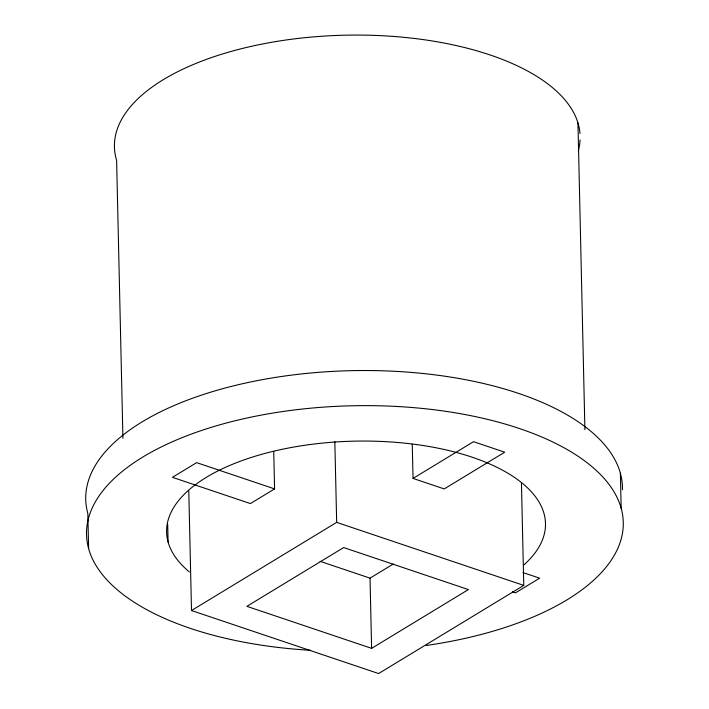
<?xml version="1.0" encoding="UTF-8"?>
<svg xmlns="http://www.w3.org/2000/svg" width="709" height="709" viewBox="0 0 709 709"><rect width="100%" height="100%" fill="white"/><g stroke="black" fill="none" stroke-linecap="round" stroke-linejoin="round"><path stroke-width="1.06" d="M274.587 488.891L250.392 503.585L172.438 477.334L196.632 462.64L274.587 488.891L273.736 451.367M188.789 490.991L191.501 610.529L336.669 522.365L523.765 585.386L521.461 483.556M413.028 478.415L473.515 441.68L504.702 452.191L444.215 488.926L413.028 478.415L412.257 444.197M320.131 561.342L370.027 578.145L393.282 564.018M371.613 648.354L468.392 589.578L343.652 547.561L246.883 606.337L371.613 648.354L370.027 578.145M523.765 585.386L378.606 673.55L191.501 610.529M523.02 572.571L539.646 578.172L515.461 592.866L512.341 591.82M620.375 473.195L621.173 508.3M577.95 122.896L584.907 429.627M334.834 441.565L336.669 522.365M167.687 524.314L168.086 541.977M122.923 438.304L116.613 160.367A232.915 106.465 -1.3 0 1 327 35.92A232.915 106.465 -1.3 0 1 579.989 133.522M88.625 548.598L87.827 513.493A268.436 122.701 -1.3 0 1 338.583 371.099A268.436 122.701 -1.3 0 1 622.475 489.742M580.077 139.983A232.915 106.465 -1.3 0 1 578.349 150.689M189.383 571.941A189.489 86.613 -1.3 0 1 354.473 441.149A189.489 86.613 -1.3 0 1 524.164 564.665M310.666 650.295A268.436 122.701 -1.3 0 1 125.289 469.021A268.436 122.701 -1.3 0 1 568.902 450.543A268.436 122.701 -1.3 0 1 426.277 645.474"/></g></svg>
